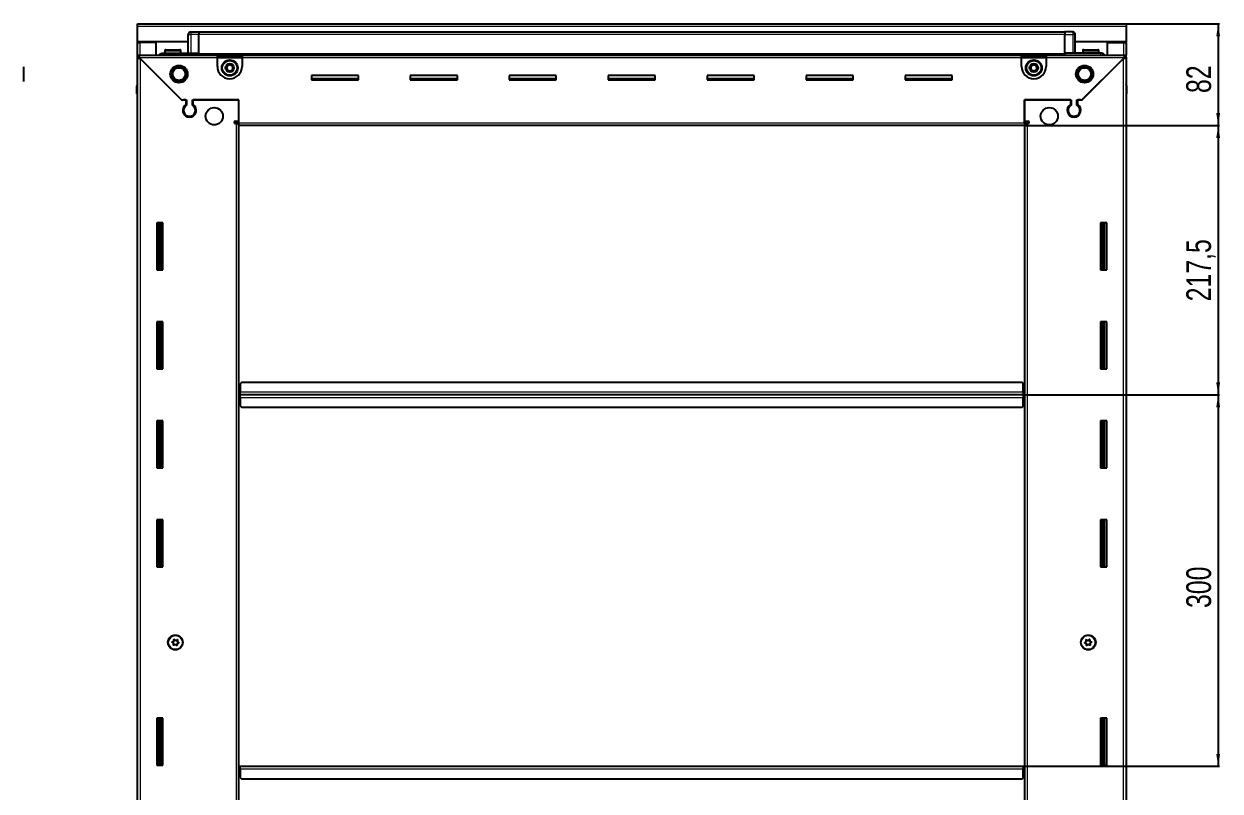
# Model space of a CAD drawing. Header units: millimetres. Extents: x 799 to 4645, y -1014 to 2134.
# Drawn here: x 3678 to 4645, y 1374 to 1993 of the extents above; entities that cross this region are included whole.
import ezdxf

# ---------------------------------------------------------------- set-up
doc = ezdxf.new("R2010")
doc.units = ezdxf.units.MM
doc.layers.add('FORMAT', color=7, linetype='Continuous')
doc.styles.add('SLDTEXTSTYLE0', font='TXT', dxfattribs={"width": 0.75})
doc.dimstyles.new('SLDDIMSTYLE0', dxfattribs={"dimtxt": 20, "dimasz": 10, "dimexe": 0, "dimexo": 0.0625, "dimgap": 5, "dimtad": 2, "dimdec": 1, "dimrnd": 1e-09, "dimzin": 12, "dimdsep": 46, "dimtxsty": 'SLDTEXTSTYLE0', "dimsah": 1, "dimcen": 0.09, "dimadec": 0, "dimazin": 3, "dimtfac": 1, "dimtofl": 0, "dimtmove": 0, "dimatfit": 3, "dimfxl": 0, "dimfrac": 2, "dimtolj": 1, "dimtzin": 12, "dimarcsym": 0})

# ---------------------------------------------------------------- blocks, each defined once
blk = doc.blocks.new('_D_6')
at = {"layer": 'FORMAT'}
for p, q in [((4568.57, 1993.43), (4644.06, 1993.43)), ((4643.06, 1993.43), (4643.06, 1911.43)), ((4486.57, 1911.43), (4644.06, 1911.43))]:
    blk.add_line(p, q, dxfattribs=at)
for points in [[(4643.06, 1993.43), (4641.52, 1983.43), (4644.6, 1983.43)], [(4643.06, 1911.43), (4644.6, 1921.43), (4641.52, 1921.43)]]:
    blk.add_solid(points, dxfattribs=at)
at = {"layer": 'FORMAT', "insert": (4617.28, 1937.66), "char_height": 20, "attachment_point": 1, "rotation": 90, "style": 'SLDTEXTSTYLE0'}
blk.add_mtext('82', dxfattribs=at)
blk = doc.blocks.new('_D_7')
at = {"layer": 'FORMAT'}
for p, q in [((4486.57, 1911.43), (4644.06, 1911.43)), ((4643.06, 1911.43), (4643.06, 1693.93)), ((4485.57, 1693.93), (4644.06, 1693.93))]:
    blk.add_line(p, q, dxfattribs=at)
for points in [[(4643.06, 1911.43), (4641.52, 1901.43), (4644.6, 1901.43)], [(4643.06, 1693.93), (4644.6, 1703.93), (4641.52, 1703.93)]]:
    blk.add_solid(points, dxfattribs=at)
at = {"layer": 'FORMAT', "insert": (4617.28, 1769.43), "char_height": 20, "attachment_point": 1, "rotation": 90, "style": 'SLDTEXTSTYLE0'}
blk.add_mtext('217,5', dxfattribs=at)
blk = doc.blocks.new('_D_8')
at = {"layer": 'FORMAT'}
for p, q in [((4485.57, 1693.93), (4644.06, 1693.93)), ((4643.06, 1693.93), (4643.06, 1393.93)), ((4485.57, 1393.93), (4644.06, 1393.93))]:
    blk.add_line(p, q, dxfattribs=at)
for points in [[(4643.06, 1693.93), (4641.52, 1683.93), (4644.6, 1683.93)], [(4643.06, 1393.93), (4644.6, 1403.93), (4641.52, 1403.93)]]:
    blk.add_solid(points, dxfattribs=at)
at = {"layer": 'FORMAT', "insert": (4617.28, 1521.77), "char_height": 20, "attachment_point": 1, "rotation": 90, "style": 'SLDTEXTSTYLE0'}
blk.add_mtext('300', dxfattribs=at)

msp = doc.modelspace()

# ---------------------------------------------------------------- linework, layer by layer
at = {"color": 7, "linetype": 'Continuous', "lineweight": 25}
for p, q in [((3769.56, 1991.33), (3769.56, 1993.43)), ((3769.56, 1993.43), (4568.56, 1993.43)), ((4568.56, 1993.43), (4568.56, 1991.33)), ((3769.56, 1978.93), (3769.56, 1991.33)), ((3810.56, 1969.93), (3810.56, 1984.93)), ((3811.24, 1986.43), (3811.24, 1986.43)), ((3812.56, 1986.93), (3819.06, 1986.93)), ((3812.56, 1986.93), (3819.06, 1986.93)), ((3819.06, 1986.93), (3819.06, 1986.93)), ((3819.06, 1986.93), (3819.06, 1986.93)), ((3819.06, 1986.93), (3819.06, 1984.93)), ((4519.06, 1986.78), (3819.06, 1986.78)), ((3819.06, 1969.93), (3819.06, 1984.93)), ((4519.06, 1986.93), (4519.06, 1986.93)), ((4525.56, 1986.93), (4519.06, 1986.93)), ((4525.56, 1986.93), (4519.06, 1986.93)), ((4519.06, 1986.93), (4519.06, 1984.93)), ((4519.06, 1969.93), (4519.06, 1984.93)), ((4527.56, 1984.93), (4527.56, 1984.93)), ((4527.56, 1969.93), (4527.56, 1984.93)), ((4568.56, 1991.33), (4568.56, 1978.93)), ((3810.56, 1978.93), (3769.56, 1978.93)), ((3769.56, 1978.43), (3769.56, 1978.93)), ((3769.56, 1968.18), (3769.56, 1978.43)), ((3769.56, 1978.43), (3771.66, 1978.43)), ((3771.06, 1978.43), (3771.06, 1978.93)), ((3784.56, 1978.43), (3771.66, 1978.43)), ((3784.56, 1968.18), (3784.56, 1978.43)), ((3792.36, 1972.63), (3803.76, 1972.63)), ((4568.56, 1978.93), (4527.56, 1978.93)), ((4534.36, 1972.63), (4545.76, 1972.63)), ((4553.56, 1968.18), (4553.56, 1978.43)), ((4553.56, 1978.43), (4566.46, 1978.43)), ((4566.46, 1978.43), (4568.56, 1978.43)), ((4567.06, 1978.43), (4567.06, 1978.93)), ((4568.56, 1978.43), (4568.56, 1978.93)), ((4568.56, 1978.43), (4568.56, 1968.18)), ((3769.56, 1966.68), (3769.56, 1968.18)), ((3769.56, 1968.18), (3770.56, 1968.18)), ((3769.56, 1966.18), (3769.56, 1966.68)), ((3769.56, 1966.68), (3770.56, 1966.68)), ((3769.56, 1021.68), (3769.56, 1966.18)), ((3771.06, 1966.18), (3769.56, 1966.18)), ((3770.56, 1968.18), (3834.06, 1968.18)), ((3770.56, 1966.68), (3770.56, 1968.18)), ((3771.16, 1966.08), (3805.06, 1932.18)), ((3805.76, 1931.48), (3771.66, 1965.58)), ((3790.06, 1969.93), (3819.06, 1969.93)), ((3791.56, 1971.83), (3791.56, 1969.93)), ((3804.56, 1969.93), (3804.56, 1971.83)), ((3819.06, 1969.93), (3819.06, 1969.43)), ((3819.06, 1968.78), (4519.06, 1968.78)), ((3834.06, 1966.08), (3834.06, 1968.18)), ((3834.06, 1968.18), (3854.06, 1968.18)), ((3834.06, 1966.68), (3854.06, 1966.68)), ((3834.06, 1959.18), (3834.06, 1966.08)), ((3854.06, 1968.18), (4484.06, 1968.18)), ((3854.06, 1968.18), (3854.06, 1966.08)), ((3854.06, 1966.08), (3854.06, 1959.18)), ((4484.06, 1966.08), (4484.06, 1968.18)), ((4484.06, 1968.18), (4504.06, 1968.18)), ((4484.06, 1966.68), (4504.06, 1966.68)), ((4484.06, 1959.18), (4484.06, 1966.08)), ((4504.06, 1968.18), (4567.56, 1968.18)), ((4504.06, 1968.18), (4504.06, 1966.08)), ((4504.06, 1966.08), (4504.06, 1959.18)), ((4519.06, 1969.93), (4519.06, 1969.43)), ((4548.06, 1969.93), (4519.06, 1969.93)), ((4566.46, 1965.58), (4532.36, 1931.48)), ((4533.06, 1932.18), (4566.96, 1966.08)), ((4533.56, 1971.83), (4533.56, 1969.93)), ((4546.56, 1969.93), (4546.56, 1971.83)), ((4567.06, 1966.18), (4568.56, 1966.18)), ((4567.56, 1966.68), (4567.56, 1968.18)), ((4567.56, 1968.18), (4568.56, 1968.18)), ((4567.56, 1966.68), (4568.56, 1966.68)), ((4568.56, 1966.68), (4568.56, 1968.18)), ((4568.56, 1966.68), (4568.56, 1966.18)), ((4568.56, 1966.18), (4568.56, 1021.68)), ((3677.72, 1946.93), (3677.72, 1958.93)), ((3769.06, 1943.43), (3769.06, 1936.93)), ((3769.06, 1936.93), (3769.06, 1943.43)), ((3948.06, 1951.93), (3910.06, 1951.93)), ((3910.06, 1951.93), (3910.06, 1948.43)), ((3948.06, 1949.18), (3910.06, 1949.18)), ((3910.06, 1948.43), (3948.06, 1948.43)), ((3948.06, 1948.43), (3948.06, 1951.93)), ((4028.06, 1951.93), (3990.06, 1951.93)), ((3990.06, 1951.93), (3990.06, 1948.43)), ((4028.06, 1949.18), (3990.06, 1949.18)), ((3990.06, 1948.43), (4028.06, 1948.43)), ((4028.06, 1948.43), (4028.06, 1951.93)), ((4108.06, 1951.93), (4070.06, 1951.93)), ((4070.06, 1951.93), (4070.06, 1948.43)), ((4108.06, 1949.18), (4070.06, 1949.18)), ((4070.06, 1948.43), (4108.06, 1948.43)), ((4108.06, 1948.43), (4108.06, 1951.93)), ((4188.06, 1951.93), (4150.06, 1951.93)), ((4150.06, 1951.93), (4150.06, 1948.43)), ((4188.06, 1949.18), (4150.06, 1949.18)), ((4150.06, 1948.43), (4188.06, 1948.43)), ((4188.06, 1948.43), (4188.06, 1951.93)), ((4268.06, 1951.93), (4230.06, 1951.93)), ((4230.06, 1951.93), (4230.06, 1948.43)), ((4268.06, 1949.18), (4230.06, 1949.18)), ((4230.06, 1948.43), (4268.06, 1948.43)), ((4268.06, 1948.43), (4268.06, 1951.93)), ((4348.06, 1951.93), (4310.06, 1951.93)), ((4310.06, 1951.93), (4310.06, 1948.43)), ((4348.06, 1949.18), (4310.06, 1949.18)), ((4310.06, 1948.43), (4348.06, 1948.43)), ((4348.06, 1948.43), (4348.06, 1951.93)), ((4428.06, 1951.93), (4390.06, 1951.93)), ((4390.06, 1951.93), (4390.06, 1948.43)), ((4428.06, 1949.18), (4390.06, 1949.18)), ((4390.06, 1948.43), (4428.06, 1948.43)), ((4428.06, 1948.43), (4428.06, 1951.93)), ((4568.56, 1944.76), (4568.56, 1944.76)), ((4569.06, 1943.43), (4569.06, 1936.93)), ((4569.06, 1936.93), (4569.06, 1943.43)), ((3769.06, 1936.93), (3769.06, 1936.93)), ((3769.56, 1936.93), (3769.06, 1936.93)), ((3769.21, 1936.93), (3769.21, 1050.93)), ((4568.56, 1936.93), (4569.06, 1936.93)), ((4568.91, 1050.93), (4568.91, 1936.93)), ((4569.06, 1936.93), (4569.06, 1936.93)), ((4569.06, 1936.93), (4569.06, 1936.93)), ((3805.06, 1932.18), (3809.26, 1932.18)), ((3806.46, 1932.18), (3805.76, 1931.48)), ((3808.56, 1932.18), (3806.46, 1932.18)), ((3808.56, 1932.18), (3808.56, 1928.29)), ((3809.26, 1932.18), (3809.26, 1927.9)), ((3813.86, 1932.18), (3851.56, 1932.18)), ((3813.86, 1927.9), (3813.86, 1932.18)), ((3814.56, 1928.29), (3814.56, 1932.18)), ((3851.56, 1932.18), (3814.56, 1932.18)), ((3851.56, 1913.53), (3851.56, 1932.18)), ((3851.56, 1914.93), (3851.56, 1932.18)), ((4486.56, 1932.18), (4524.26, 1932.18)), ((4486.56, 1913.53), (4486.56, 1932.18)), ((4486.56, 1932.18), (4486.56, 1914.93)), ((4523.56, 1932.18), (4486.56, 1932.18)), ((4523.56, 1932.18), (4523.56, 1928.29)), ((4524.26, 1932.18), (4524.26, 1927.9)), ((4528.86, 1932.18), (4533.06, 1932.18)), ((4528.86, 1927.9), (4528.86, 1932.18)), ((4531.66, 1932.18), (4529.56, 1932.18)), ((4529.56, 1928.29), (4529.56, 1932.18)), ((4532.36, 1931.48), (4531.66, 1932.18)), ((3809.56, 1919.32), (3809.56, 1918.56)), ((3848.71, 1914.93), (3851.56, 1914.93)), ((4486.56, 1914.93), (4489.41, 1914.93)), ((4528.56, 1919.32), (4528.56, 1918.56)), ((3849.46, 1912.93), (3848.71, 1912.93)), ((3849.46, 1912.93), (3851.56, 1912.93)), ((3851.56, 1913.93), (3849.56, 1913.93)), ((3849.56, 1913.93), (3849.56, 1912.93)), ((3851.56, 1911.43), (3851.56, 1913.53)), ((4486.56, 1911.43), (3851.56, 1911.43)), ((3851.56, 1076.43), (3851.56, 1911.43)), ((4488.56, 1913.93), (4486.56, 1913.93)), ((4486.56, 1913.53), (4486.56, 1911.43)), ((4486.56, 1912.93), (4488.66, 1912.93)), ((4486.56, 1911.43), (4486.56, 1076.43)), ((4488.56, 1912.93), (4488.56, 1913.93)), ((4489.41, 1912.93), (4488.66, 1912.93)), ((3790.06, 1832.93), (3785.06, 1832.93)), ((3785.06, 1832.93), (3785.06, 1794.93)), ((3787.21, 1794.93), (3787.21, 1832.93)), ((3789, 1794.93), (3789, 1832.93)), ((3789.04, 1794.93), (3789.04, 1832.93)), ((3790.06, 1794.93), (3790.06, 1832.93)), ((4548.06, 1832.93), (4548.06, 1794.93)), ((4553.06, 1832.93), (4548.06, 1832.93)), ((4549.08, 1832.93), (4549.08, 1794.93)), ((4549.12, 1832.93), (4549.12, 1794.93)), ((4550.91, 1832.93), (4550.91, 1794.93)), ((4553.06, 1794.93), (4553.06, 1832.93)), ((3785.06, 1794.93), (3790.06, 1794.93)), ((4548.06, 1794.93), (4553.06, 1794.93)), ((3790.06, 1752.93), (3785.06, 1752.93)), ((3785.06, 1752.93), (3785.06, 1714.93)), ((3787.21, 1714.93), (3787.21, 1752.93)), ((3789, 1714.93), (3789, 1752.93)), ((3789.04, 1714.93), (3789.04, 1752.93)), ((3790.06, 1714.93), (3790.06, 1752.93)), ((4548.06, 1752.93), (4548.06, 1714.93)), ((4553.06, 1752.93), (4548.06, 1752.93)), ((4549.08, 1752.93), (4549.08, 1714.93)), ((4549.12, 1752.93), (4549.12, 1714.93)), ((4550.91, 1752.93), (4550.91, 1714.93)), ((4553.06, 1714.93), (4553.06, 1752.93)), ((3785.06, 1714.93), (3790.06, 1714.93)), ((4548.06, 1714.93), (4553.06, 1714.93)), ((3853.56, 1703.93), (3852.56, 1702.93)), ((3852.56, 1702.93), (3852.56, 1696.03)), ((4484.56, 1703.93), (3853.56, 1703.93)), ((4485.56, 1702.93), (4484.56, 1703.93)), ((4485.56, 1696.03), (4485.56, 1702.93)), ((3852.31, 1693.93), (3851.56, 1693.93)), ((3852.56, 1696.78), (3852.31, 1696.78)), ((3852.31, 1696.78), (3852.31, 1693.93)), ((3852.31, 1693.93), (3852.31, 1691.08)), ((3852.56, 1693.93), (3852.56, 1696.03)), ((3852.56, 1691.83), (3852.56, 1693.93)), ((4485.56, 1693.93), (3852.56, 1693.93)), ((4485.81, 1696.78), (4485.56, 1696.78)), ((4485.56, 1696.03), (4485.56, 1693.93)), ((4485.56, 1693.93), (4485.56, 1691.83)), ((4485.81, 1693.93), (4485.81, 1696.78)), ((4485.81, 1691.08), (4485.81, 1693.93)), ((4486.56, 1693.93), (4485.81, 1693.93)), ((3852.31, 1691.08), (3852.56, 1691.08)), ((3852.56, 1691.83), (3852.56, 1684.93)), ((3852.56, 1684.93), (3853.56, 1683.93)), ((3853.56, 1683.93), (4484.56, 1683.93)), ((4484.56, 1683.93), (4485.56, 1684.93)), ((4485.56, 1684.93), (4485.56, 1691.83)), ((4485.56, 1691.08), (4485.81, 1691.08)), ((3790.06, 1672.93), (3785.06, 1672.93)), ((3785.06, 1672.93), (3785.06, 1634.93)), ((3787.21, 1634.93), (3787.21, 1672.93)), ((3789, 1634.93), (3789, 1672.93)), ((3789.04, 1634.93), (3789.04, 1672.93)), ((3790.06, 1634.93), (3790.06, 1672.93)), ((4548.06, 1672.93), (4548.06, 1634.93)), ((4553.06, 1672.93), (4548.06, 1672.93)), ((4549.08, 1672.93), (4549.08, 1634.93)), ((4549.12, 1672.93), (4549.12, 1634.93)), ((4550.91, 1672.93), (4550.91, 1634.93)), ((4553.06, 1634.93), (4553.06, 1672.93)), ((3785.06, 1634.93), (3790.06, 1634.93)), ((4548.06, 1634.93), (4553.06, 1634.93)), ((3790.06, 1592.93), (3785.06, 1592.93)), ((3785.06, 1592.93), (3785.06, 1554.93)), ((3787.21, 1554.93), (3787.21, 1592.93)), ((3789, 1554.93), (3789, 1592.93)), ((3789.04, 1554.93), (3789.04, 1592.93)), ((3790.06, 1554.93), (3790.06, 1592.93)), ((4548.06, 1592.93), (4548.06, 1554.93)), ((4553.06, 1592.93), (4548.06, 1592.93)), ((4549.08, 1592.93), (4549.08, 1554.93)), ((4549.12, 1592.93), (4549.12, 1554.93)), ((4550.91, 1592.93), (4550.91, 1554.93)), ((4553.06, 1554.93), (4553.06, 1592.93)), ((3785.06, 1554.93), (3790.06, 1554.93)), ((4548.06, 1554.93), (4553.06, 1554.93)), ((3790.06, 1432.93), (3785.06, 1432.93)), ((3785.06, 1432.93), (3785.06, 1394.93)), ((3787.21, 1394.93), (3787.21, 1432.93)), ((3789, 1394.93), (3789, 1432.93)), ((3789.04, 1394.93), (3789.04, 1432.93)), ((3790.06, 1394.93), (3790.06, 1432.93)), ((4548.06, 1432.93), (4548.06, 1394.93)), ((4553.06, 1432.93), (4548.06, 1432.93)), ((4549.08, 1432.93), (4549.08, 1394.93)), ((4549.12, 1432.93), (4549.12, 1394.93)), ((4550.91, 1432.93), (4550.91, 1394.93)), ((4553.06, 1394.93), (4553.06, 1432.93)), ((3785.06, 1394.93), (3790.06, 1394.93)), ((3851.56, 1393.93), (3852.31, 1393.93)), ((3852.31, 1393.93), (3852.31, 1391.08)), ((3852.56, 1393.93), (4485.56, 1393.93)), ((3852.56, 1391.83), (3852.56, 1393.93)), ((4485.56, 1393.93), (4485.56, 1391.83)), ((4485.81, 1391.08), (4485.81, 1393.93)), ((4485.81, 1393.93), (4486.56, 1393.93)), ((4548.06, 1394.93), (4553.06, 1394.93)), ((3852.31, 1391.08), (3852.56, 1391.08)), ((3852.56, 1391.83), (3852.56, 1384.93)), ((3852.56, 1384.93), (3853.56, 1383.93)), ((3853.56, 1383.93), (4484.56, 1383.93)), ((4484.56, 1383.93), (4485.56, 1384.93)), ((4485.56, 1384.93), (4485.56, 1391.83)), ((4485.56, 1391.08), (4485.81, 1391.08))]:
    msp.add_line(p, q, dxfattribs=at)
at = {"color": 8, "linetype": 'Continuous', "lineweight": 18}
for p, q in [((4568.56, 1991.33), (3769.56, 1991.33)), ((3810.56, 1984.93), (3812.56, 1984.93)), ((3812.56, 1986.93), (3812.56, 1984.93)), ((3812.56, 1984.93), (3812.56, 1969.93)), ((3819.06, 1984.93), (3812.56, 1984.93)), ((4519.06, 1984.78), (3819.06, 1984.78)), ((4519.06, 1984.93), (4525.56, 1984.93)), ((4525.56, 1986.93), (4525.56, 1984.93)), ((4525.56, 1984.93), (4525.56, 1969.93)), ((4527.56, 1984.93), (4525.56, 1984.93)), ((3771.66, 1978.43), (3771.66, 1978.93)), ((3771.66, 1968.18), (3771.66, 1978.43)), ((4566.46, 1978.93), (4566.46, 1978.43)), ((4566.46, 1978.43), (4566.46, 1968.18)), ((3834.06, 1966.08), (3771.16, 1966.08)), ((3771.66, 1965.58), (3771.66, 1022.28)), ((3791.56, 1971.83), (3804.56, 1971.83)), ((4519.06, 1969.43), (3819.06, 1969.43)), ((4519.06, 1968.2), (3819.06, 1968.2)), ((3834.06, 1966.08), (3854.06, 1966.08)), ((4484.06, 1966.08), (3854.06, 1966.08)), ((4484.06, 1966.08), (4504.06, 1966.08)), ((4566.96, 1966.08), (4504.06, 1966.08)), ((4533.56, 1971.83), (4546.56, 1971.83)), ((4566.46, 1022.28), (4566.46, 1965.58)), ((3769.56, 1943.43), (3769.06, 1943.43)), ((4568.56, 1943.43), (4569.06, 1943.43)), ((3849.46, 1074.93), (3849.46, 1912.93)), ((3851.56, 1913.53), (4486.56, 1913.53)), ((4488.66, 1912.93), (4488.66, 1074.93)), ((3786.56, 1832.93), (3786.56, 1794.93)), ((3787.79, 1832.93), (3787.79, 1794.93)), ((4550.32, 1794.93), (4550.32, 1832.93)), ((4551.56, 1794.93), (4551.56, 1832.93)), ((3786.56, 1752.93), (3786.56, 1714.93)), ((3787.79, 1752.93), (3787.79, 1714.93)), ((4550.32, 1714.93), (4550.32, 1752.93)), ((4551.56, 1714.93), (4551.56, 1752.93)), ((4485.56, 1696.03), (3852.56, 1696.03)), ((3852.56, 1691.83), (4485.56, 1691.83)), ((3786.56, 1672.93), (3786.56, 1634.93)), ((3787.79, 1672.93), (3787.79, 1634.93)), ((4550.32, 1634.93), (4550.32, 1672.93)), ((4551.56, 1634.93), (4551.56, 1672.93)), ((3786.56, 1592.93), (3786.56, 1554.93)), ((3787.79, 1592.93), (3787.79, 1554.93)), ((4550.32, 1554.93), (4550.32, 1592.93)), ((4551.56, 1554.93), (4551.56, 1592.93)), ((3786.56, 1432.93), (3786.56, 1394.93)), ((3787.79, 1432.93), (3787.79, 1394.93)), ((4550.32, 1394.93), (4550.32, 1432.93)), ((4551.56, 1394.93), (4551.56, 1432.93)), ((3852.56, 1391.83), (4485.56, 1391.83))]:
    msp.add_line(p, q, dxfattribs=at)
at = {"color": 7, "linetype": 'Continuous', "lineweight": 25}
for centre, radius in [((3844.06, 1957.93), 6.5), ((4494.06, 1957.93), 6.5), ((3803.06, 1952.93), 7), ((3803.06, 1952.93), 6.02), ((3803.06, 1952.93), 5.1), ((3844.06, 1957.93), 3.46), ((4494.06, 1957.93), 3.46), ((4535.06, 1952.93), 7), ((4535.06, 1952.93), 6.03), ((4535.06, 1952.93), 5.1), ((3831.56, 1918.93), 7), ((4506.56, 1918.93), 7), ((3800.06, 1493.93), 6), ((3800.21, 1493.93), 5.79), ((4538.06, 1493.93), 6), ((4537.91, 1493.93), 5.79), ((3800.21, 1493.93), 1.85), ((4537.91, 1493.93), 1.85)]:
    msp.add_circle(centre, radius, dxfattribs=at)
at = {"color": 8, "linetype": 'Continuous', "lineweight": 18}
for centre in [(3844.06, 1957.93), (4494.06, 1957.93)]:
    msp.add_circle(centre, 5.7, dxfattribs=at)
at = {"color": 7, "linetype": 'Continuous', "lineweight": 25}
for centre, radius, start, end in [((3812.56, 1984.93), 2, 90, 180), ((3812.56, 1984.93), 2, 90, 131.40962), ((4525.56, 1984.93), 2, 0, 90), ((3792.36, 1971.83), 0.8, 90, 180), ((3803.76, 1971.83), 0.8, 0, 90), ((4534.36, 1971.83), 0.8, 90, 180), ((4545.76, 1971.83), 0.8, 0, 90), ((3810.36, 1970.13), 0.2, 270, 0), ((4527.76, 1970.13), 0.2, 180, 270), ((3844.06, 1959.18), 10, 180, 270), ((3844.06, 1957.93), 2.5, 134.01559, 194.01559), ((3844.06, 1957.93), 2.5, 194.01559, 254.01559), ((3844.06, 1957.93), 2.5, 74.01559, 134.01559), ((3844.06, 1957.93), 2.5, 254.01559, 314.01559), ((3844.06, 1959.18), 10, 270, 0), ((3844.06, 1957.93), 2.5, 14.01559, 74.01559), ((3844.06, 1957.93), 2.5, 314.01559, 14.01559), ((4494.06, 1959.18), 10, 180, 270), ((4494.06, 1957.93), 2.5, 160.11158, 220.11158), ((4494.06, 1957.93), 2.5, 100.11158, 160.11158), ((4494.06, 1957.93), 2.5, 220.11158, 280.11158), ((4494.06, 1957.93), 2.5, 40.11158, 100.11158), ((4494.06, 1959.18), 10, 270, 0), ((4494.06, 1957.93), 2.5, 280.11158, 340.11158), ((4494.06, 1957.93), 2.5, 340.11158, 40.11158), ((3771.06, 1943.43), 2, 138.59038, 180), ((4567.06, 1943.43), 2, 33.94202, 41.40962), ((4567.06, 1943.43), 2, 0, 41.40962), ((4567.06, 1943.43), 2, 360, 18.58003), ((3811.56, 1923.68), 5.5, 123.05573, 56.94427), ((3811.56, 1923.68), 4.8, 118.63099, 61.36901), ((4526.56, 1923.68), 5.5, 123.05573, 56.94427), ((4526.56, 1923.68), 4.8, 118.63099, 61.36901), ((3848.71, 1913.93), 1, 90, 270), ((4489.41, 1913.93), 1, 270, 90)]:
    msp.add_arc(centre, radius, start, end, dxfattribs=at)
for points, knots in [([(3769.56, 1966.18), (3769.59, 1966.14), (3769.64, 1966.05), (3770.03, 1965.91), (3770.59, 1965.78), (3771.17, 1965.67), (3771.53, 1965.61), (3771.66, 1965.58)], [0, 0, 0, 0, 0.230255, 0.448522, 0.666786, 0.88505, 1, 1, 1, 1]), ([(3771.16, 1966.08), (3771.11, 1966.34), (3771.02, 1966.83), (3770.89, 1967.47), (3770.76, 1967.94), (3770.65, 1968.16), (3770.58, 1968.18), (3770.56, 1968.18)], [0, 0, 0, 0, 0.230255, 0.448522, 0.666786, 0.88505, 1, 1, 1, 1]), ([(3786.84, 1968.18), (3786.96, 1968.38), (3787.35, 1969.03), (3788.5, 1969.74), (3789.54, 1969.87), (3790.06, 1969.93)], [0, 0, 0, 0, 0.18225, 0.591125, 1, 1, 1, 1]), ([(3819.06, 1969.93), (3819.06, 1969.9), (3819.06, 1969.82), (3819.06, 1969.2), (3819.06, 1968.62), (3819.06, 1968.23), (3819.06, 1968.2)], [0, 0, 0, 0, 0.324279, 0.648558, 0.972836, 1, 1, 1, 1]), ([(4519.06, 1969.93), (4519.06, 1969.9), (4519.06, 1969.82), (4519.06, 1969.2), (4519.06, 1968.62), (4519.06, 1968.23), (4519.06, 1968.2)], [0, 0, 0, 0, 0.3242788, 0.6485576, 0.9728365, 1, 1, 1, 1]), ([(4551.27, 1968.18), (4551.15, 1968.38), (4550.77, 1969.03), (4549.61, 1969.74), (4548.58, 1969.87), (4548.06, 1969.93)], [0, 0, 0, 0, 0.18225, 0.591125, 1, 1, 1, 1]), ([(4566.46, 1965.58), (4566.71, 1965.63), (4567.21, 1965.72), (4567.85, 1965.85), (4568.31, 1965.98), (4568.53, 1966.09), (4568.55, 1966.16), (4568.56, 1966.18)], [0, 0, 0, 0, 0.230255, 0.448522, 0.666786, 0.88505, 1, 1, 1, 1]), ([(4567.56, 1968.18), (4567.51, 1968.16), (4567.42, 1968.11), (4567.29, 1967.71), (4567.16, 1967.15), (4567.05, 1966.57), (4566.98, 1966.21), (4566.96, 1966.08)], [0, 0, 0, 0, 0.230255, 0.448522, 0.666786, 0.88505, 1, 1, 1, 1]), ([(3841.28, 1958.73), (3841.65, 1959.09), (3842.35, 1959.76), (3843.04, 1960.42), (3843.36, 1960.73)], [0, 0, 0, 0, 0.534686, 1, 1, 1, 1]), ([(3841.98, 1955.93), (3841.9, 1956.26), (3841.7, 1957.06), (3841.46, 1958.03), (3841.31, 1958.61), (3841.28, 1958.73)], [0, 0, 0, 0, 0.362901, 0.866875, 1, 1, 1, 1]), ([(3844.76, 1955.13), (3844.26, 1955.28), (3843.33, 1955.54), (3842.41, 1955.81), (3841.98, 1955.93)], [0, 0, 0, 0, 0.534686, 1, 1, 1, 1]), ([(3843.36, 1960.73), (3843.86, 1960.59), (3844.78, 1960.33), (3845.71, 1960.06), (3846.13, 1959.94)], [0, 0, 0, 0, 0.534686, 1, 1, 1, 1]), ([(3846.83, 1957.14), (3846.46, 1956.78), (3845.77, 1956.11), (3845.08, 1955.44), (3844.76, 1955.13)], [0, 0, 0, 0, 0.534686, 1, 1, 1, 1]), ([(3846.13, 1959.94), (3846.16, 1959.82), (3846.31, 1959.24), (3846.55, 1958.27), (3846.75, 1957.47), (3846.83, 1957.14)], [0, 0, 0, 0, 0.133125, 0.637099, 1, 1, 1, 1]), ([(4491.22, 1957.43), (4491.26, 1957.54), (4491.46, 1958.11), (4491.8, 1959.04), (4492.08, 1959.82), (4492.2, 1960.14)], [0, 0, 0, 0, 0.133125, 0.637099, 1, 1, 1, 1]), ([(4493.08, 1955.22), (4492.74, 1955.61), (4492.12, 1956.35), (4491.5, 1957.09), (4491.22, 1957.43)], [0, 0, 0, 0, 0.534686, 1, 1, 1, 1]), ([(4492.2, 1960.14), (4492.71, 1960.23), (4493.66, 1960.4), (4494.6, 1960.57), (4495.04, 1960.65)], [0, 0, 0, 0, 0.534686, 1, 1, 1, 1]), ([(4495.92, 1955.73), (4495.41, 1955.64), (4494.46, 1955.47), (4493.52, 1955.3), (4493.08, 1955.22)], [0, 0, 0, 0, 0.534686, 1, 1, 1, 1]), ([(4495.04, 1960.65), (4495.37, 1960.25), (4495.99, 1959.52), (4496.61, 1958.78), (4496.9, 1958.44)], [0, 0, 0, 0, 0.534686, 1, 1, 1, 1]), ([(4496.9, 1958.44), (4496.78, 1958.12), (4496.5, 1957.34), (4496.16, 1956.41), (4495.96, 1955.84), (4495.92, 1955.73)], [0, 0, 0, 0, 0.362901, 0.866875, 1, 1, 1, 1]), ([(3801.84, 1496.21), (3801.83, 1496.21), (3801.81, 1496.22), (3801.75, 1496.22), (3801.61, 1496.18), (3801.27, 1496.01), (3800.78, 1495.76), (3800.15, 1495.8), (3799.71, 1496.08), (3799.41, 1496.32), (3799.21, 1496.46), (3799.12, 1496.49), (3799.08, 1496.5), (3799.05, 1496.48), (3799.03, 1496.46), (3798.99, 1496.4), (3798.95, 1496.14), (3798.94, 1495.66), (3798.77, 1494.97), (3798.17, 1494.59), (3797.72, 1494.43), (3797.48, 1494.31), (3797.44, 1494.25), (3797.42, 1494.23), (3797.42, 1494.19), (3797.43, 1494.16), (3797.46, 1494.12), (3797.52, 1494.07), (3797.7, 1493.93), (3798.02, 1493.72), (3798.42, 1493.4), (3798.66, 1492.81), (3798.58, 1492.27), (3798.52, 1491.89), (3798.53, 1491.74), (3798.55, 1491.68), (3798.57, 1491.66), (3798.61, 1491.65), (3798.67, 1491.65), (3798.81, 1491.69), (3799.15, 1491.86), (3799.63, 1492.1), (3800.27, 1492.07), (3800.7, 1491.79), (3801.01, 1491.55), (3801.21, 1491.41), (3801.29, 1491.38), (3801.34, 1491.37), (3801.37, 1491.38), (3801.39, 1491.41), (3801.43, 1491.47), (3801.47, 1491.73), (3801.47, 1492.21), (3801.65, 1492.9), (3802.25, 1493.28), (3802.7, 1493.44), (3802.93, 1493.56), (3802.98, 1493.61), (3802.99, 1493.64), (3803, 1493.67), (3802.98, 1493.71), (3802.96, 1493.74), (3802.9, 1493.8), (3802.72, 1493.94), (3802.4, 1494.14), (3802, 1494.47), (3801.76, 1495.06), (3801.84, 1495.6), (3801.89, 1495.98), (3801.89, 1496.13), (3801.87, 1496.19), (3801.85, 1496.2), (3801.84, 1496.21)], [0, 0, 0, 0, 0.002009, 0.00442, 0.009365, 0.025528, 0.067705, 0.095786, 0.124646, 0.150342, 0.160519, 0.163394, 0.165697, 0.167245, 0.168874, 0.17077, 0.178606, 0.211994, 0.249994, 0.287995, 0.321383, 0.329219, 0.331115, 0.332744, 0.334292, 0.336217, 0.338535, 0.341318, 0.349662, 0.375358, 0.404217, 0.432298, 0.474475, 0.490639, 0.496669, 0.49844, 0.5, 0.502009, 0.50442, 0.509365, 0.525528, 0.567705, 0.595786, 0.624646, 0.650342, 0.660519, 0.663394, 0.665697, 0.667245, 0.668874, 0.67077, 0.678606, 0.711994, 0.749994, 0.787995, 0.821383, 0.829219, 0.831115, 0.832744, 0.834292, 0.836217, 0.838535, 0.841318, 0.849662, 0.875358, 0.904217, 0.932298, 0.974475, 0.990639, 0.996669, 0.99844, 1, 1, 1, 1]), ([(4536.27, 1496.21), (4536.26, 1496.2), (4536.24, 1496.18), (4536.23, 1496.12), (4536.22, 1495.98), (4536.28, 1495.59), (4536.35, 1495.06), (4536.12, 1494.47), (4535.72, 1494.14), (4535.39, 1493.93), (4535.2, 1493.79), (4535.14, 1493.72), (4535.12, 1493.68), (4535.12, 1493.64), (4535.14, 1493.61), (4535.18, 1493.56), (4535.42, 1493.44), (4535.87, 1493.28), (4536.47, 1492.9), (4536.64, 1492.21), (4536.65, 1491.73), (4536.69, 1491.47), (4536.73, 1491.41), (4536.75, 1491.38), (4536.78, 1491.37), (4536.82, 1491.37), (4536.86, 1491.39), (4536.93, 1491.42), (4537.12, 1491.55), (4537.41, 1491.79), (4537.85, 1492.07), (4538.48, 1492.1), (4538.97, 1491.86), (4539.32, 1491.69), (4539.46, 1491.64), (4539.52, 1491.65), (4539.55, 1491.66), (4539.57, 1491.69), (4539.59, 1491.75), (4539.59, 1491.89), (4539.54, 1492.27), (4539.46, 1492.81), (4539.7, 1493.4), (4540.1, 1493.72), (4540.43, 1493.94), (4540.62, 1494.08), (4540.68, 1494.15), (4540.7, 1494.19), (4540.69, 1494.23), (4540.68, 1494.25), (4540.63, 1494.31), (4540.4, 1494.43), (4539.95, 1494.59), (4539.35, 1494.97), (4539.17, 1495.66), (4539.17, 1496.14), (4539.13, 1496.4), (4539.09, 1496.46), (4539.07, 1496.48), (4539.04, 1496.5), (4539, 1496.49), (4538.96, 1496.48), (4538.89, 1496.44), (4538.7, 1496.31), (4538.4, 1496.08), (4537.97, 1495.8), (4537.33, 1495.76), (4536.85, 1496.01), (4536.5, 1496.18), (4536.36, 1496.22), (4536.3, 1496.22), (4536.28, 1496.21), (4536.27, 1496.21)], [0, 0, 0, 0, 0.002009, 0.00442, 0.009365, 0.025528, 0.067705, 0.095786, 0.124646, 0.150342, 0.160519, 0.163394, 0.165697, 0.167245, 0.168874, 0.17077, 0.178606, 0.211994, 0.249994, 0.287995, 0.321383, 0.329219, 0.331115, 0.332744, 0.334292, 0.336217, 0.338535, 0.341318, 0.349662, 0.375358, 0.404217, 0.432298, 0.474475, 0.490639, 0.496669, 0.49844, 0.5, 0.502009, 0.50442, 0.509365, 0.525528, 0.567705, 0.595786, 0.624646, 0.650342, 0.660519, 0.663394, 0.665697, 0.667245, 0.668874, 0.67077, 0.678606, 0.711994, 0.749994, 0.787995, 0.821383, 0.829219, 0.831115, 0.832744, 0.834292, 0.836217, 0.838535, 0.841318, 0.849662, 0.875358, 0.904217, 0.932298, 0.974475, 0.990639, 0.996669, 0.99844, 1, 1, 1, 1])]:
    msp.add_open_spline(points, degree=3, knots=knots, dxfattribs=at)
for points in [[(3771.16, 1966.08), (3771.11, 1966.16), (3771.01, 1966.32), (3770.86, 1966.52), (3770.71, 1966.66), (3770.61, 1966.67), (3770.56, 1966.68)], [(3771.06, 1966.18), (3771.07, 1966.13), (3771.09, 1966.03), (3771.22, 1965.88), (3771.42, 1965.73), (3771.58, 1965.63), (3771.66, 1965.58)], [(4566.46, 1965.58), (4566.54, 1965.63), (4566.69, 1965.73), (4566.89, 1965.88), (4567.03, 1966.03), (4567.05, 1966.13), (4567.06, 1966.18)], [(4567.56, 1966.68), (4567.51, 1966.67), (4567.41, 1966.66), (4567.26, 1966.52), (4567.11, 1966.32), (4567.01, 1966.16), (4566.96, 1966.08)]]:
    msp.add_open_spline(points, degree=3, dxfattribs=at)
at = {"color": 8, "linetype": 'Continuous', "lineweight": 18}
for points in [[(3790.06, 1969.93), (3790.06, 1969.89), (3790.06, 1969.81), (3790.06, 1969.38), (3790.06, 1968.92), (3790.06, 1968.51), (3790.06, 1968.24), (3790.06, 1968.18)], [(4548.06, 1969.93), (4548.06, 1969.89), (4548.06, 1969.81), (4548.06, 1969.38), (4548.06, 1968.92), (4548.06, 1968.51), (4548.06, 1968.24), (4548.06, 1968.18)]]:
    msp.add_open_spline(points, degree=3, knots=[0, 0, 0, 0, 0.359753, 0.553414, 0.751185, 0.948956, 1, 1, 1, 1], dxfattribs=at)

# ---------------------------------------------------------------- dimensions: what is measured, and where the dimension line sits
at = {"layer": 'FORMAT'}
for base, p1, p2, picture, middle in [((4643.06, 1911.43), (4568.56, 1993.43), (4486.56, 1911.43), '_D_6', (4643.06, 1952.43)), ((4643.06, 1693.93), (4486.56, 1911.43), (4485.56, 1693.93), '_D_7', (4643.06, 1802.68)), ((4643.06, 1393.93), (4485.56, 1693.93), (4485.56, 1393.93), '_D_8', (4643.06, 1543.93))]:
    dim = msp.add_linear_dim(base=base, p1=p1, p2=p2, angle=90, dimstyle='SLDDIMSTYLE0', dxfattribs=at)
    dim.commit()
    dim.dimension.update_dxf_attribs({"geometry": picture, "text_midpoint": middle, "dimtype": 160})

doc.saveas('drawing.dxf')
